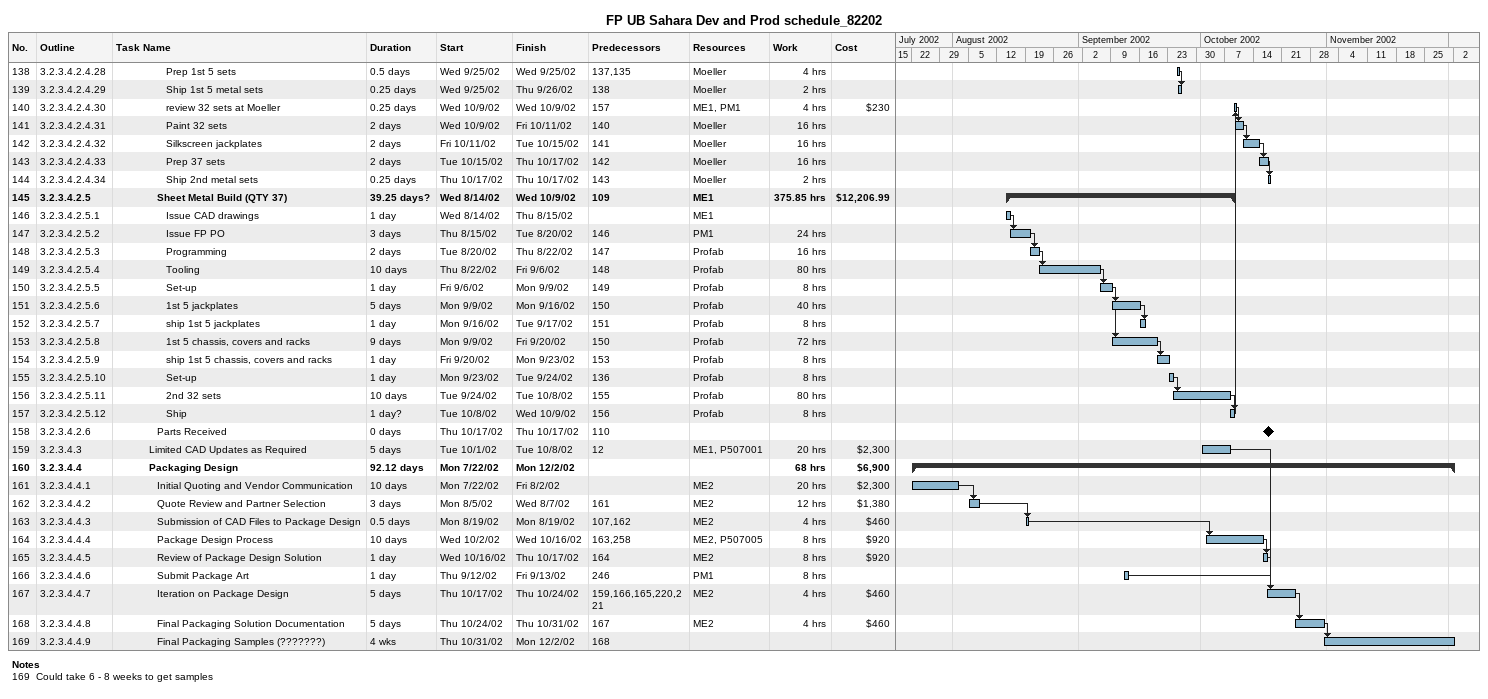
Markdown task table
FP UB Sahara Dev and Prod schedule_82202

| ID | WBS | Task | Duration | Start | Finish | Predecessors | Resources | Work (h) | Cost ($) |
|---|---|---|---|---|---|---|---|---|---|
| 138 | 3.2.3.4.2.4.28 | Prep 1st 5 sets | 0.5d | 2002-09-25 | 2002-09-25 | 137, 135 | Moeller | 4 |  |
| 139 | 3.2.3.4.2.4.29 | Ship 1st 5 metal sets | 0.25d | 2002-09-25 | 2002-09-26 | 138 | Moeller | 2 |  |
| 140 | 3.2.3.4.2.4.30 | review 32 sets at Moeller | 0.25d | 2002-10-09 | 2002-10-09 | 157 | ME1, PM1 | 4 | 230 |
| 141 | 3.2.3.4.2.4.31 | Paint 32 sets | 2d | 2002-10-09 | 2002-10-11 | 140 | Moeller | 16 |  |
| 142 | 3.2.3.4.2.4.32 | Silkscreen jackplates | 2d | 2002-10-11 | 2002-10-15 | 141 | Moeller | 16 |  |
| 143 | 3.2.3.4.2.4.33 | Prep 37 sets | 2d | 2002-10-15 | 2002-10-17 | 142 | Moeller | 16 |  |
| 144 | 3.2.3.4.2.4.34 | Ship 2nd metal sets | 0.25d | 2002-10-17 | 2002-10-17 | 143 | Moeller | 2 |  |
| 145 | 3.2.3.4.2.5 | **Sheet Metal Build (QTY 37)** | 39.25d? | 2002-08-14 | 2002-10-09 | 109 | ME1 | 375.85 | 12206.99 |
| 146 | 3.2.3.4.2.5.1 | Issue CAD drawings | 1d | 2002-08-14 | 2002-08-15 |  | ME1 |  |  |
| 147 | 3.2.3.4.2.5.2 | Issue FP PO | 3d | 2002-08-15 | 2002-08-20 | 146 | PM1 | 24 |  |
| 148 | 3.2.3.4.2.5.3 | Programming | 2d | 2002-08-20 | 2002-08-22 | 147 | Profab | 16 |  |
| 149 | 3.2.3.4.2.5.4 | Tooling | 10d | 2002-08-22 | 2002-09-06 | 148 | Profab | 80 |  |
| 150 | 3.2.3.4.2.5.5 | Set-up | 1d | 2002-09-06 | 2002-09-09 | 149 | Profab | 8 |  |
| 151 | 3.2.3.4.2.5.6 | 1st 5 jackplates | 5d | 2002-09-09 | 2002-09-16 | 150 | Profab | 40 |  |
| 152 | 3.2.3.4.2.5.7 | ship 1st 5 jackplates | 1d | 2002-09-16 | 2002-09-17 | 151 | Profab | 8 |  |
| 153 | 3.2.3.4.2.5.8 | 1st 5 chassis, covers and racks | 9d | 2002-09-09 | 2002-09-20 | 150 | Profab | 72 |  |
| 154 | 3.2.3.4.2.5.9 | ship 1st 5 chassis, covers and racks | 1d | 2002-09-20 | 2002-09-23 | 153 | Profab | 8 |  |
| 155 | 3.2.3.4.2.5.10 | Set-up | 1d | 2002-09-23 | 2002-09-24 | 136 | Profab | 8 |  |
| 156 | 3.2.3.4.2.5.11 | 2nd 32 sets | 10d | 2002-09-24 | 2002-10-08 | 155 | Profab | 80 |  |
| 157 | 3.2.3.4.2.5.12 | Ship | 1d? | 2002-10-08 | 2002-10-09 | 156 | Profab | 8 |  |
| 158 | 3.2.3.4.2.6 | Parts Received | 0d | 2002-10-17 | 2002-10-17 | 110 |  |  |  |
| 159 | 3.2.3.4.3 | Limited CAD Updates as Required | 5d | 2002-10-01 | 2002-10-08 | 12 | ME1, P507001 | 20 | 2300 |
| 160 | 3.2.3.4.4 | **Packaging Design** | 92.12d | 2002-07-22 | 2002-12-02 |  |  | 68 | 6900 |
| 161 | 3.2.3.4.4.1 | Initial Quoting and Vendor Communication | 10d | 2002-07-22 | 2002-08-02 |  | ME2 | 20 | 2300 |
| 162 | 3.2.3.4.4.2 | Quote Review and Partner Selection | 3d | 2002-08-05 | 2002-08-07 | 161 | ME2 | 12 | 1380 |
| 163 | 3.2.3.4.4.3 | Submission of CAD Files to Package Design | 0.5d | 2002-08-19 | 2002-08-19 | 107, 162 | ME2 | 4 | 460 |
| 164 | 3.2.3.4.4.4 | Package Design Process | 10d | 2002-10-02 | 2002-10-16 | 163, 258 | ME2, P507005 | 8 | 920 |
| 165 | 3.2.3.4.4.5 | Review of Package Design Solution | 1d | 2002-10-16 | 2002-10-17 | 164 | ME2 | 8 | 920 |
| 166 | 3.2.3.4.4.6 | Submit Package Art | 1d | 2002-09-12 | 2002-09-13 | 246 | PM1 | 8 |  |
| 167 | 3.2.3.4.4.7 | Iteration on Package Design | 5d | 2002-10-17 | 2002-10-24 | 159, 166, 165, 220, 221 | ME2 | 4 | 460 |
| 168 | 3.2.3.4.4.8 | Final Packaging Solution Documentation | 5d | 2002-10-24 | 2002-10-31 | 167 | ME2 | 4 | 460 |
| 169 | 3.2.3.4.4.9 | Final Packaging Samples (???????) | 4w | 2002-10-31 | 2002-12-02 | 168 |  |  |  |

Notes
- 169: Could take 6 - 8 weeks to get samples
